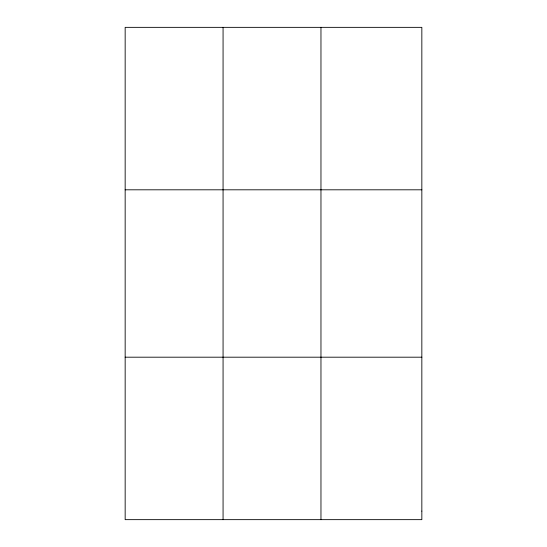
<?xml version="1.0" encoding="UTF-8"?>
<svg xmlns="http://www.w3.org/2000/svg" width="547" height="547" viewBox="0 0 547 547"><rect width="100%" height="100%" fill="white"/><g stroke="black" fill="none" stroke-linecap="round" stroke-linejoin="round"><path stroke-width="0.82" d="M223.067 27.35L223.067 519.65M320.966 27.35L320.966 519.65M125.16 189.809L421.84 189.809M125.16 357.191L421.84 357.191M421.84 511.096L421.84 519.65L125.16 519.65L125.16 27.35L421.84 27.35L421.84 511.096"/></g></svg>
